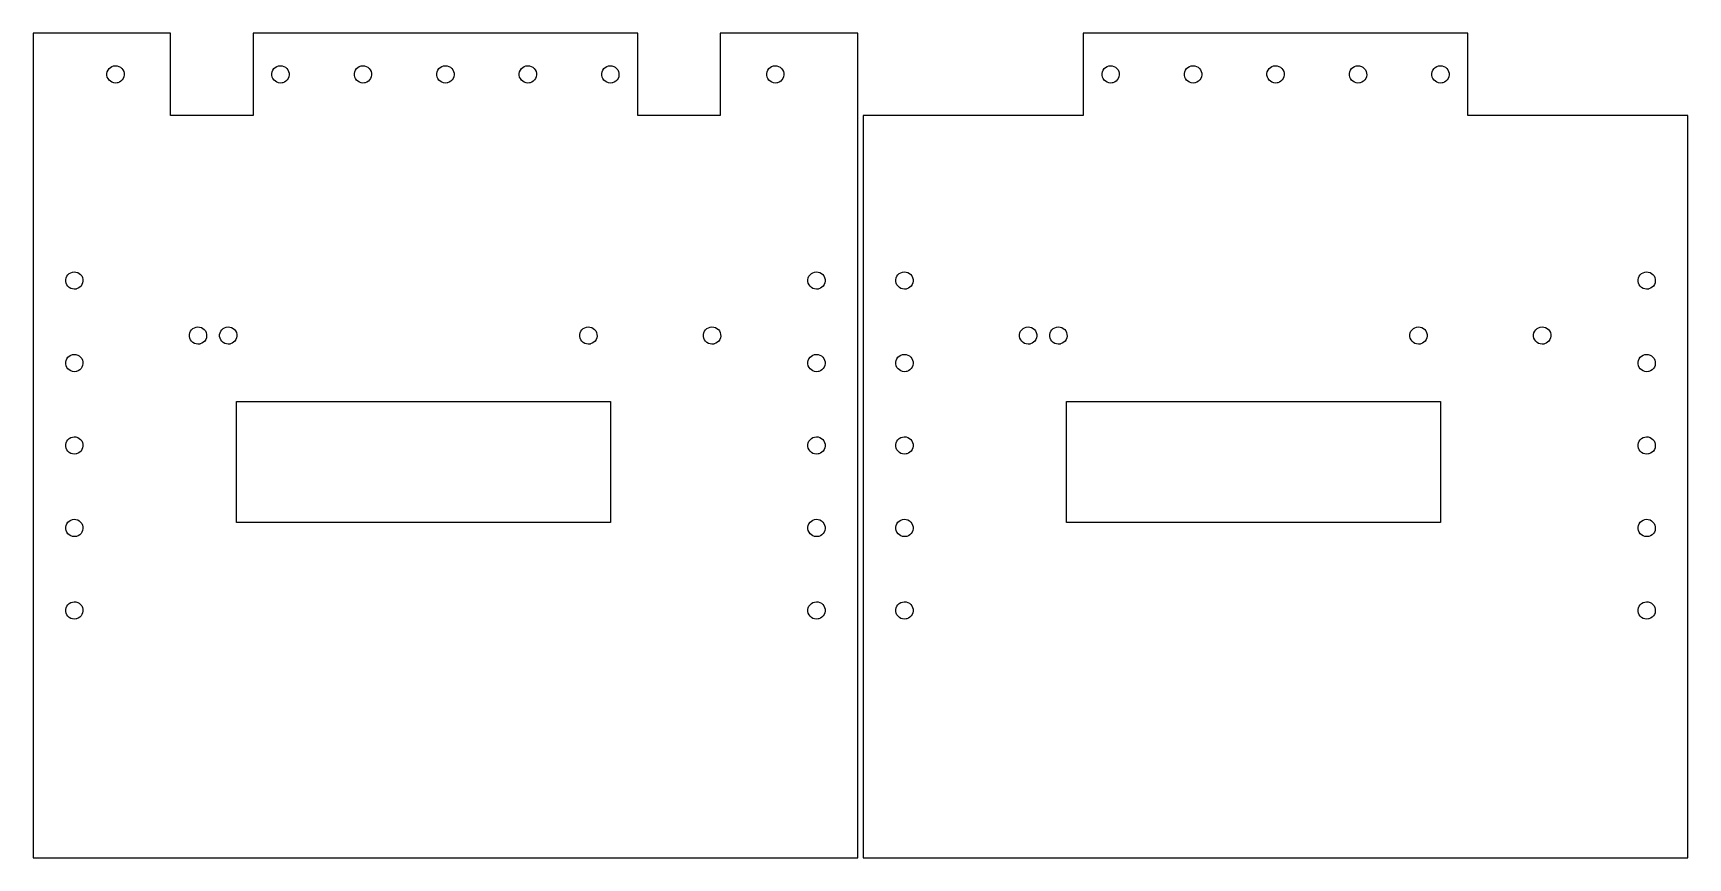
# Model space of a CAD drawing. Header units: metres. Extents: x 0 to 301, y 0 to 150.
import ezdxf

# ---------------------------------------------------------------- set-up
doc = ezdxf.new("R2010")
doc.units = ezdxf.units.M

msp = doc.modelspace()

# ---------------------------------------------------------------- linework, layer by layer
for p, q in [((25, 150), (0, 150)), ((0, 150), (0, 0)), ((25, 135), (25, 150)), ((110, 150), (40, 150)), ((40, 150), (40, 135)), ((110, 135), (110, 150)), ((150, 150), (125, 150)), ((125, 150), (125, 135)), ((150, 0), (150, 150)), ((261, 150), (191, 150)), ((191, 150), (191, 135)), ((261, 135), (261, 150)), ((13.4329, 142.658), (13.4991, 142.977)), ((13.434, 142.332), (13.4329, 142.658)), ((13.5021, 142.013), (13.434, 142.332)), ((13.4991, 142.977), (13.6295, 143.276)), ((13.6344, 141.715), (13.5021, 142.013)), ((13.6295, 143.276), (13.8186, 143.542)), ((13.8251, 141.451), (13.6344, 141.715)), ((13.8186, 143.542), (14.0583, 143.762)), ((14.0583, 143.762), (14.3384, 143.929)), ((14.3384, 143.929), (14.6468, 144.035)), ((14.6468, 144.035), (14.9703, 144.075)), ((14.9703, 144.075), (15.2951, 144.047)), ((15.2951, 144.047), (15.6073, 143.953)), ((15.6073, 143.953), (15.8934, 143.797)), ((15.8934, 143.797), (16.1413, 143.585)), ((16.2135, 141.496), (15.9809, 141.268)), ((16.1413, 143.585), (16.3403, 143.327)), ((16.3942, 141.767), (16.2135, 141.496)), ((16.3403, 143.327), (16.4819, 143.034)), ((16.5152, 142.07), (16.3942, 141.767)), ((16.4819, 143.034), (16.56, 142.717)), ((16.5712, 142.391), (16.5152, 142.07)), ((16.56, 142.717), (16.5712, 142.391)), ((43.4329, 142.658), (43.4991, 142.977)), ((43.434, 142.332), (43.4329, 142.658)), ((43.5021, 142.013), (43.434, 142.332)), ((43.4991, 142.977), (43.6295, 143.276)), ((43.6344, 141.715), (43.5021, 142.013)), ((43.6295, 143.276), (43.8186, 143.542)), ((43.8251, 141.451), (43.6344, 141.715)), ((43.8186, 143.542), (44.0583, 143.762)), ((44.0583, 143.762), (44.3384, 143.929)), ((44.3384, 143.929), (44.6468, 144.035)), ((44.6468, 144.035), (44.9703, 144.075)), ((44.9703, 144.075), (45.2951, 144.047)), ((45.2951, 144.047), (45.6073, 143.953)), ((45.6073, 143.953), (45.8934, 143.797)), ((45.8934, 143.797), (46.1413, 143.585)), ((46.2135, 141.496), (45.9809, 141.268)), ((46.1413, 143.585), (46.3403, 143.327)), ((46.3942, 141.767), (46.2135, 141.496)), ((46.3403, 143.327), (46.4819, 143.034)), ((46.5152, 142.07), (46.3942, 141.767)), ((46.4819, 143.034), (46.56, 142.717)), ((46.5712, 142.391), (46.5152, 142.07)), ((46.56, 142.717), (46.5712, 142.391)), ((58.4329, 142.658), (58.4991, 142.977)), ((58.434, 142.332), (58.4329, 142.658)), ((58.5021, 142.013), (58.434, 142.332)), ((58.4991, 142.977), (58.6295, 143.276)), ((58.6344, 141.715), (58.5021, 142.013)), ((58.6295, 143.276), (58.8186, 143.542)), ((58.8251, 141.451), (58.6344, 141.715)), ((58.8186, 143.542), (59.0583, 143.762)), ((59.0583, 143.762), (59.3384, 143.929)), ((59.3384, 143.929), (59.6468, 144.035)), ((59.6468, 144.035), (59.9703, 144.075)), ((59.9703, 144.075), (60.2951, 144.047)), ((60.2951, 144.047), (60.6073, 143.953)), ((60.6073, 143.953), (60.8934, 143.797)), ((60.8934, 143.797), (61.1413, 143.585)), ((61.2135, 141.496), (60.9809, 141.268)), ((61.1413, 143.585), (61.3403, 143.327)), ((61.3942, 141.767), (61.2135, 141.496)), ((61.3403, 143.327), (61.4819, 143.034)), ((61.5152, 142.07), (61.3942, 141.767)), ((61.4819, 143.034), (61.56, 142.717)), ((61.5712, 142.391), (61.5152, 142.07)), ((61.56, 142.717), (61.5712, 142.391)), ((73.4329, 142.658), (73.4991, 142.977)), ((73.434, 142.332), (73.4329, 142.658)), ((73.5021, 142.013), (73.434, 142.332)), ((73.4991, 142.977), (73.6295, 143.276)), ((73.6344, 141.715), (73.5021, 142.013)), ((73.6295, 143.276), (73.8186, 143.542)), ((73.8251, 141.451), (73.6344, 141.715)), ((73.8186, 143.542), (74.0583, 143.762)), ((74.0583, 143.762), (74.3384, 143.929)), ((74.3384, 143.929), (74.6468, 144.035)), ((74.6468, 144.035), (74.9703, 144.075)), ((74.9703, 144.075), (75.2951, 144.047)), ((75.2951, 144.047), (75.6073, 143.953)), ((75.6073, 143.953), (75.8934, 143.797)), ((75.8934, 143.797), (76.1413, 143.585)), ((76.2135, 141.496), (75.9809, 141.268)), ((76.1413, 143.585), (76.3403, 143.327)), ((76.3942, 141.767), (76.2135, 141.496)), ((76.3403, 143.327), (76.4819, 143.034)), ((76.5152, 142.07), (76.3942, 141.767)), ((76.4819, 143.034), (76.56, 142.717)), ((76.5712, 142.391), (76.5152, 142.07)), ((76.56, 142.717), (76.5712, 142.391)), ((88.4329, 142.658), (88.4991, 142.977)), ((88.434, 142.332), (88.4329, 142.658)), ((88.5021, 142.013), (88.434, 142.332)), ((88.4991, 142.977), (88.6295, 143.276)), ((88.6344, 141.715), (88.5021, 142.013)), ((88.6295, 143.276), (88.8186, 143.542)), ((88.8251, 141.451), (88.6344, 141.715)), ((88.8186, 143.542), (89.0583, 143.762)), ((89.0583, 143.762), (89.3384, 143.929)), ((89.3384, 143.929), (89.6468, 144.035)), ((89.6468, 144.035), (89.9703, 144.075)), ((89.9703, 144.075), (90.2951, 144.047)), ((90.2951, 144.047), (90.6073, 143.953)), ((90.6073, 143.953), (90.8934, 143.797)), ((90.8934, 143.797), (91.1413, 143.585)), ((91.2135, 141.496), (90.9809, 141.268)), ((91.1413, 143.585), (91.3403, 143.327)), ((91.3942, 141.767), (91.2135, 141.496)), ((91.3403, 143.327), (91.4819, 143.034)), ((91.5152, 142.07), (91.3942, 141.767)), ((91.4819, 143.034), (91.56, 142.717)), ((91.5712, 142.391), (91.5152, 142.07)), ((91.56, 142.717), (91.5712, 142.391)), ((103.433, 142.658), (103.499, 142.977)), ((103.434, 142.332), (103.433, 142.658)), ((103.502, 142.013), (103.434, 142.332)), ((103.499, 142.977), (103.629, 143.276)), ((103.634, 141.715), (103.502, 142.013)), ((103.629, 143.276), (103.819, 143.542)), ((103.825, 141.451), (103.634, 141.715)), ((103.819, 143.542), (104.058, 143.762)), ((104.058, 143.762), (104.338, 143.929)), ((104.338, 143.929), (104.647, 144.035)), ((104.647, 144.035), (104.97, 144.075)), ((104.97, 144.075), (105.295, 144.047)), ((105.295, 144.047), (105.607, 143.953)), ((105.607, 143.953), (105.893, 143.797)), ((105.893, 143.797), (106.141, 143.585)), ((106.214, 141.496), (105.981, 141.268)), ((106.141, 143.585), (106.34, 143.327)), ((106.394, 141.767), (106.214, 141.496)), ((106.34, 143.327), (106.482, 143.034)), ((106.515, 142.07), (106.394, 141.767)), ((106.482, 143.034), (106.56, 142.717)), ((106.571, 142.391), (106.515, 142.07)), ((106.56, 142.717), (106.571, 142.391)), ((133.433, 142.658), (133.499, 142.977)), ((133.434, 142.332), (133.433, 142.658)), ((133.502, 142.013), (133.434, 142.332)), ((133.499, 142.977), (133.629, 143.276)), ((133.634, 141.715), (133.502, 142.013)), ((133.629, 143.276), (133.819, 143.542)), ((133.825, 141.451), (133.634, 141.715)), ((133.819, 143.542), (134.058, 143.762)), ((134.058, 143.762), (134.338, 143.929)), ((134.338, 143.929), (134.647, 144.035)), ((134.647, 144.035), (134.97, 144.075)), ((134.97, 144.075), (135.295, 144.047)), ((135.295, 144.047), (135.607, 143.953)), ((135.607, 143.953), (135.893, 143.797)), ((135.893, 143.797), (136.141, 143.585)), ((136.214, 141.496), (135.981, 141.268)), ((136.141, 143.585), (136.34, 143.327)), ((136.394, 141.767), (136.214, 141.496)), ((136.34, 143.327), (136.482, 143.034)), ((136.515, 142.07), (136.394, 141.767)), ((136.482, 143.034), (136.56, 142.717)), ((136.571, 142.391), (136.515, 142.07)), ((136.56, 142.717), (136.571, 142.391)), ((194.433, 142.658), (194.499, 142.977)), ((194.434, 142.332), (194.433, 142.658)), ((194.502, 142.013), (194.434, 142.332)), ((194.499, 142.977), (194.629, 143.276)), ((194.634, 141.715), (194.502, 142.013)), ((194.629, 143.276), (194.819, 143.542)), ((194.825, 141.451), (194.634, 141.715)), ((194.819, 143.542), (195.058, 143.762)), ((195.058, 143.762), (195.338, 143.929)), ((195.338, 143.929), (195.647, 144.035)), ((195.647, 144.035), (195.97, 144.075)), ((195.97, 144.075), (196.295, 144.047)), ((196.295, 144.047), (196.607, 143.953)), ((196.607, 143.953), (196.893, 143.797)), ((196.893, 143.797), (197.141, 143.585)), ((197.214, 141.496), (196.981, 141.268)), ((197.141, 143.585), (197.34, 143.327)), ((197.394, 141.767), (197.214, 141.496)), ((197.34, 143.327), (197.482, 143.034)), ((197.515, 142.07), (197.394, 141.767)), ((197.482, 143.034), (197.56, 142.717)), ((197.571, 142.391), (197.515, 142.07)), ((197.56, 142.717), (197.571, 142.391)), ((209.433, 142.658), (209.499, 142.977)), ((209.434, 142.332), (209.433, 142.658)), ((209.502, 142.013), (209.434, 142.332)), ((209.499, 142.977), (209.629, 143.276)), ((209.634, 141.715), (209.502, 142.013)), ((209.629, 143.276), (209.819, 143.542)), ((209.825, 141.451), (209.634, 141.715)), ((209.819, 143.542), (210.058, 143.762)), ((210.058, 143.762), (210.338, 143.929)), ((210.338, 143.929), (210.647, 144.035)), ((210.647, 144.035), (210.97, 144.075)), ((210.97, 144.075), (211.295, 144.047)), ((211.295, 144.047), (211.607, 143.953)), ((211.607, 143.953), (211.893, 143.797)), ((211.893, 143.797), (212.141, 143.585)), ((212.214, 141.496), (211.981, 141.268)), ((212.141, 143.585), (212.34, 143.327)), ((212.394, 141.767), (212.214, 141.496)), ((212.34, 143.327), (212.482, 143.034)), ((212.515, 142.07), (212.394, 141.767)), ((212.482, 143.034), (212.56, 142.717)), ((212.571, 142.391), (212.515, 142.07)), ((212.56, 142.717), (212.571, 142.391)), ((224.433, 142.658), (224.499, 142.977)), ((224.434, 142.332), (224.433, 142.658)), ((224.502, 142.013), (224.434, 142.332)), ((224.499, 142.977), (224.629, 143.276)), ((224.634, 141.715), (224.502, 142.013)), ((224.629, 143.276), (224.819, 143.542)), ((224.825, 141.451), (224.634, 141.715)), ((224.819, 143.542), (225.058, 143.762)), ((225.058, 143.762), (225.338, 143.929)), ((225.338, 143.929), (225.647, 144.035)), ((225.647, 144.035), (225.97, 144.075)), ((225.97, 144.075), (226.295, 144.047)), ((226.295, 144.047), (226.607, 143.953)), ((226.607, 143.953), (226.893, 143.797)), ((226.893, 143.797), (227.141, 143.585)), ((227.214, 141.496), (226.981, 141.268)), ((227.141, 143.585), (227.34, 143.327)), ((227.394, 141.767), (227.214, 141.496)), ((227.34, 143.327), (227.482, 143.034)), ((227.515, 142.07), (227.394, 141.767)), ((227.482, 143.034), (227.56, 142.717)), ((227.571, 142.391), (227.515, 142.07)), ((227.56, 142.717), (227.571, 142.391)), ((239.433, 142.658), (239.499, 142.977)), ((239.434, 142.332), (239.433, 142.658)), ((239.502, 142.013), (239.434, 142.332)), ((239.499, 142.977), (239.629, 143.276)), ((239.634, 141.715), (239.502, 142.013)), ((239.629, 143.276), (239.819, 143.542)), ((239.825, 141.451), (239.634, 141.715)), ((239.819, 143.542), (240.058, 143.762)), ((240.058, 143.762), (240.338, 143.929)), ((240.338, 143.929), (240.647, 144.035)), ((240.647, 144.035), (240.97, 144.075)), ((240.97, 144.075), (241.295, 144.047)), ((241.295, 144.047), (241.607, 143.953)), ((241.607, 143.953), (241.893, 143.797)), ((241.893, 143.797), (242.141, 143.585)), ((242.214, 141.496), (241.981, 141.268)), ((242.141, 143.585), (242.34, 143.327)), ((242.394, 141.767), (242.214, 141.496)), ((242.34, 143.327), (242.482, 143.034)), ((242.515, 142.07), (242.394, 141.767)), ((242.482, 143.034), (242.56, 142.717)), ((242.571, 142.391), (242.515, 142.07)), ((242.56, 142.717), (242.571, 142.391)), ((254.433, 142.658), (254.499, 142.977)), ((254.434, 142.332), (254.433, 142.658)), ((254.502, 142.013), (254.434, 142.332)), ((254.499, 142.977), (254.629, 143.276)), ((254.634, 141.715), (254.502, 142.013)), ((254.629, 143.276), (254.819, 143.542)), ((254.825, 141.451), (254.634, 141.715)), ((254.819, 143.542), (255.058, 143.762)), ((255.058, 143.762), (255.338, 143.929)), ((255.338, 143.929), (255.647, 144.035)), ((255.647, 144.035), (255.97, 144.075)), ((255.97, 144.075), (256.295, 144.047)), ((256.295, 144.047), (256.607, 143.953)), ((256.607, 143.953), (256.893, 143.797)), ((256.893, 143.797), (257.141, 143.585)), ((257.214, 141.496), (256.981, 141.268)), ((257.141, 143.585), (257.34, 143.327)), ((257.394, 141.767), (257.214, 141.496)), ((257.34, 143.327), (257.482, 143.034)), ((257.515, 142.07), (257.394, 141.767)), ((257.482, 143.034), (257.56, 142.717)), ((257.571, 142.391), (257.515, 142.07)), ((257.56, 142.717), (257.571, 142.391)), ((14.0662, 141.232), (13.8251, 141.451)), ((14.3474, 141.067), (14.0662, 141.232)), ((14.6564, 140.963), (14.3474, 141.067)), ((14.9802, 140.925), (14.6564, 140.963)), ((15.3048, 140.955), (14.9802, 140.925)), ((15.4013, 140.977), (15.3048, 140.955)), ((15.7062, 141.092), (15.4013, 140.977)), ((15.9809, 141.268), (15.7062, 141.092)), ((44.0662, 141.232), (43.8251, 141.451)), ((44.3474, 141.067), (44.0662, 141.232)), ((44.6564, 140.963), (44.3474, 141.067)), ((44.9802, 140.925), (44.6564, 140.963)), ((45.3048, 140.955), (44.9802, 140.925)), ((45.4013, 140.977), (45.3048, 140.955)), ((45.7062, 141.092), (45.4013, 140.977)), ((45.9809, 141.268), (45.7062, 141.092)), ((59.0662, 141.232), (58.8251, 141.451)), ((59.3474, 141.067), (59.0662, 141.232)), ((59.6564, 140.963), (59.3474, 141.067)), ((59.9802, 140.925), (59.6564, 140.963)), ((60.3048, 140.955), (59.9802, 140.925)), ((60.4013, 140.977), (60.3048, 140.955)), ((60.7062, 141.092), (60.4013, 140.977)), ((60.9809, 141.268), (60.7062, 141.092)), ((74.0662, 141.232), (73.8251, 141.451)), ((74.3474, 141.067), (74.0662, 141.232)), ((74.6564, 140.963), (74.3474, 141.067)), ((74.9802, 140.925), (74.6564, 140.963)), ((75.3048, 140.955), (74.9802, 140.925)), ((75.4013, 140.977), (75.3048, 140.955)), ((75.7062, 141.092), (75.4013, 140.977)), ((75.9809, 141.268), (75.7062, 141.092)), ((89.0662, 141.232), (88.8251, 141.451)), ((89.3474, 141.067), (89.0662, 141.232)), ((89.6564, 140.963), (89.3474, 141.067)), ((89.9802, 140.925), (89.6564, 140.963)), ((90.3048, 140.955), (89.9802, 140.925)), ((90.4013, 140.977), (90.3048, 140.955)), ((90.7062, 141.092), (90.4013, 140.977)), ((90.9809, 141.268), (90.7062, 141.092)), ((104.066, 141.232), (103.825, 141.451)), ((104.347, 141.067), (104.066, 141.232)), ((104.656, 140.963), (104.347, 141.067)), ((104.98, 140.925), (104.656, 140.963)), ((105.305, 140.955), (104.98, 140.925)), ((105.401, 140.977), (105.305, 140.955)), ((105.706, 141.092), (105.401, 140.977)), ((105.981, 141.268), (105.706, 141.092)), ((134.066, 141.232), (133.825, 141.451)), ((134.347, 141.067), (134.066, 141.232)), ((134.656, 140.963), (134.347, 141.067)), ((134.98, 140.925), (134.656, 140.963)), ((135.305, 140.955), (134.98, 140.925)), ((135.401, 140.977), (135.305, 140.955)), ((135.706, 141.092), (135.401, 140.977)), ((135.981, 141.268), (135.706, 141.092)), ((195.066, 141.232), (194.825, 141.451)), ((195.347, 141.067), (195.066, 141.232)), ((195.656, 140.963), (195.347, 141.067)), ((195.98, 140.925), (195.656, 140.963)), ((196.305, 140.955), (195.98, 140.925)), ((196.401, 140.977), (196.305, 140.955)), ((196.706, 141.092), (196.401, 140.977)), ((196.981, 141.268), (196.706, 141.092)), ((210.066, 141.232), (209.825, 141.451)), ((210.347, 141.067), (210.066, 141.232)), ((210.656, 140.963), (210.347, 141.067)), ((210.98, 140.925), (210.656, 140.963)), ((211.305, 140.955), (210.98, 140.925)), ((211.401, 140.977), (211.305, 140.955)), ((211.706, 141.092), (211.401, 140.977)), ((211.981, 141.268), (211.706, 141.092)), ((225.066, 141.232), (224.825, 141.451)), ((225.347, 141.067), (225.066, 141.232)), ((225.656, 140.963), (225.347, 141.067)), ((225.98, 140.925), (225.656, 140.963)), ((226.305, 140.955), (225.98, 140.925)), ((226.401, 140.977), (226.305, 140.955)), ((226.706, 141.092), (226.401, 140.977)), ((226.981, 141.268), (226.706, 141.092)), ((240.066, 141.232), (239.825, 141.451)), ((240.347, 141.067), (240.066, 141.232)), ((240.656, 140.963), (240.347, 141.067)), ((240.98, 140.925), (240.656, 140.963)), ((241.305, 140.955), (240.98, 140.925)), ((241.401, 140.977), (241.305, 140.955)), ((241.706, 141.092), (241.401, 140.977)), ((241.981, 141.268), (241.706, 141.092)), ((255.066, 141.232), (254.825, 141.451)), ((255.347, 141.067), (255.066, 141.232)), ((255.656, 140.963), (255.347, 141.067)), ((255.98, 140.925), (255.656, 140.963)), ((256.305, 140.955), (255.98, 140.925)), ((256.401, 140.977), (256.305, 140.955)), ((256.706, 141.092), (256.401, 140.977)), ((256.981, 141.268), (256.706, 141.092)), ((40, 135), (25, 135)), ((125, 135), (110, 135)), ((191, 135), (151, 135)), ((151, 135), (151, 0)), ((301, 135), (261, 135)), ((301, 0), (301, 135)), ((5.93294, 105.158), (5.99905, 105.477)), ((5.99905, 105.477), (6.12946, 105.776)), ((6.12946, 105.776), (6.31857, 106.042)), ((6.31857, 106.042), (6.55829, 106.262)), ((6.55829, 106.262), (6.83836, 106.429)), ((6.83836, 106.429), (7.14676, 106.535)), ((7.14676, 106.535), (7.47031, 106.575)), ((7.47031, 106.575), (7.79512, 106.547)), ((7.79512, 106.547), (8.10728, 106.453)), ((8.10728, 106.453), (8.39345, 106.297)), ((8.39345, 106.297), (8.64133, 106.085)), ((8.64133, 106.085), (8.8403, 105.827)), ((8.8403, 105.827), (8.98187, 105.534)), ((8.98187, 105.534), (9.05997, 105.217)), ((140.933, 105.158), (140.999, 105.477)), ((140.999, 105.477), (141.129, 105.776)), ((141.129, 105.776), (141.319, 106.042)), ((141.319, 106.042), (141.558, 106.262)), ((141.558, 106.262), (141.838, 106.429)), ((141.838, 106.429), (142.147, 106.535)), ((142.147, 106.535), (142.47, 106.575)), ((142.47, 106.575), (142.795, 106.547)), ((142.795, 106.547), (143.107, 106.453)), ((143.107, 106.453), (143.393, 106.297)), ((143.393, 106.297), (143.641, 106.085)), ((143.641, 106.085), (143.84, 105.827)), ((143.84, 105.827), (143.982, 105.534)), ((143.982, 105.534), (144.06, 105.217)), ((156.933, 105.158), (156.999, 105.477)), ((156.999, 105.477), (157.129, 105.776)), ((157.129, 105.776), (157.319, 106.042)), ((157.319, 106.042), (157.558, 106.262)), ((157.558, 106.262), (157.838, 106.429)), ((157.838, 106.429), (158.147, 106.535)), ((158.147, 106.535), (158.47, 106.575)), ((158.47, 106.575), (158.795, 106.547)), ((158.795, 106.547), (159.107, 106.453)), ((159.107, 106.453), (159.393, 106.297)), ((159.393, 106.297), (159.641, 106.085)), ((159.641, 106.085), (159.84, 105.827)), ((159.84, 105.827), (159.982, 105.534)), ((159.982, 105.534), (160.06, 105.217)), ((291.933, 105.158), (291.999, 105.477)), ((291.999, 105.477), (292.129, 105.776)), ((292.129, 105.776), (292.319, 106.042)), ((292.319, 106.042), (292.558, 106.262)), ((292.558, 106.262), (292.838, 106.429)), ((292.838, 106.429), (293.147, 106.535)), ((293.147, 106.535), (293.47, 106.575)), ((293.47, 106.575), (293.795, 106.547)), ((293.795, 106.547), (294.107, 106.453)), ((294.107, 106.453), (294.393, 106.297)), ((294.393, 106.297), (294.641, 106.085)), ((294.641, 106.085), (294.84, 105.827)), ((294.84, 105.827), (294.982, 105.534)), ((294.982, 105.534), (295.06, 105.217)), ((5.93398, 104.832), (5.93294, 105.158)), ((6.00208, 104.513), (5.93398, 104.832)), ((6.13435, 104.215), (6.00208, 104.513)), ((6.32513, 103.951), (6.13435, 104.215)), ((6.56624, 103.732), (6.32513, 103.951)), ((6.84735, 103.567), (6.56624, 103.732)), ((7.15642, 103.463), (6.84735, 103.567)), ((7.48019, 103.425), (7.15642, 103.463)), ((7.80484, 103.455), (7.48019, 103.425)), ((7.90126, 103.477), (7.80484, 103.455)), ((8.20619, 103.592), (7.90126, 103.477)), ((8.48088, 103.768), (8.20619, 103.592)), ((8.71355, 103.996), (8.48088, 103.768)), ((8.89423, 104.267), (8.71355, 103.996)), ((9.01518, 104.57), (8.89423, 104.267)), ((9.07123, 104.891), (9.01518, 104.57)), ((9.05997, 105.217), (9.07123, 104.891)), ((140.934, 104.832), (140.933, 105.158)), ((141.002, 104.513), (140.934, 104.832)), ((141.134, 104.215), (141.002, 104.513)), ((141.325, 103.951), (141.134, 104.215)), ((141.566, 103.732), (141.325, 103.951)), ((141.847, 103.567), (141.566, 103.732)), ((142.156, 103.463), (141.847, 103.567)), ((142.48, 103.425), (142.156, 103.463)), ((142.805, 103.455), (142.48, 103.425)), ((142.901, 103.477), (142.805, 103.455)), ((143.206, 103.592), (142.901, 103.477)), ((143.481, 103.768), (143.206, 103.592)), ((143.714, 103.996), (143.481, 103.768)), ((143.894, 104.267), (143.714, 103.996)), ((144.015, 104.57), (143.894, 104.267)), ((144.071, 104.891), (144.015, 104.57)), ((144.06, 105.217), (144.071, 104.891)), ((156.934, 104.832), (156.933, 105.158)), ((157.002, 104.513), (156.934, 104.832)), ((157.134, 104.215), (157.002, 104.513)), ((157.325, 103.951), (157.134, 104.215)), ((157.566, 103.732), (157.325, 103.951)), ((157.847, 103.567), (157.566, 103.732)), ((158.156, 103.463), (157.847, 103.567)), ((158.48, 103.425), (158.156, 103.463)), ((158.805, 103.455), (158.48, 103.425)), ((158.901, 103.477), (158.805, 103.455)), ((159.206, 103.592), (158.901, 103.477)), ((159.481, 103.768), (159.206, 103.592)), ((159.714, 103.996), (159.481, 103.768)), ((159.894, 104.267), (159.714, 103.996)), ((160.015, 104.57), (159.894, 104.267)), ((160.071, 104.891), (160.015, 104.57)), ((160.06, 105.217), (160.071, 104.891)), ((291.934, 104.832), (291.933, 105.158)), ((292.002, 104.513), (291.934, 104.832)), ((292.134, 104.215), (292.002, 104.513)), ((292.325, 103.951), (292.134, 104.215)), ((292.566, 103.732), (292.325, 103.951)), ((292.847, 103.567), (292.566, 103.732)), ((293.156, 103.463), (292.847, 103.567)), ((293.48, 103.425), (293.156, 103.463)), ((293.805, 103.455), (293.48, 103.425)), ((293.901, 103.477), (293.805, 103.455)), ((294.206, 103.592), (293.901, 103.477)), ((294.481, 103.768), (294.206, 103.592)), ((294.714, 103.996), (294.481, 103.768)), ((294.894, 104.267), (294.714, 103.996)), ((295.015, 104.57), (294.894, 104.267)), ((295.071, 104.891), (295.015, 104.57)), ((295.06, 105.217), (295.071, 104.891)), ((29.0583, 96.2625), (29.3384, 96.4293)), ((29.3384, 96.4293), (29.6468, 96.5349)), ((29.6468, 96.5349), (29.9703, 96.5747)), ((29.9703, 96.5747), (30.2951, 96.5471)), ((30.2951, 96.5471), (30.6073, 96.4532)), ((30.6073, 96.4532), (30.8934, 96.2971)), ((34.5583, 96.2625), (34.8384, 96.4293)), ((34.8384, 96.4293), (35.1468, 96.5349)), ((35.1468, 96.5349), (35.4703, 96.5747)), ((35.4703, 96.5747), (35.7951, 96.5471)), ((35.7951, 96.5471), (36.1073, 96.4532)), ((36.1073, 96.4532), (36.3934, 96.2971)), ((100.058, 96.2625), (100.338, 96.4293)), ((100.338, 96.4293), (100.647, 96.5349)), ((100.647, 96.5349), (100.97, 96.5747)), ((100.97, 96.5747), (101.295, 96.5471)), ((101.295, 96.5471), (101.607, 96.4532)), ((101.607, 96.4532), (101.893, 96.2971)), ((122.558, 96.2625), (122.838, 96.4293)), ((122.838, 96.4293), (123.147, 96.5349)), ((123.147, 96.5349), (123.47, 96.5747)), ((123.47, 96.5747), (123.795, 96.5471)), ((123.795, 96.5471), (124.107, 96.4532)), ((124.107, 96.4532), (124.393, 96.2971)), ((180.058, 96.2625), (180.338, 96.4293)), ((180.338, 96.4293), (180.647, 96.5349)), ((180.647, 96.5349), (180.97, 96.5747)), ((180.97, 96.5747), (181.295, 96.5471)), ((181.295, 96.5471), (181.607, 96.4532)), ((181.607, 96.4532), (181.893, 96.2971)), ((185.558, 96.2625), (185.838, 96.4293)), ((185.838, 96.4293), (186.147, 96.5349)), ((186.147, 96.5349), (186.47, 96.5747)), ((186.47, 96.5747), (186.795, 96.5471)), ((186.795, 96.5471), (187.107, 96.4532)), ((187.107, 96.4532), (187.393, 96.2971)), ((251.058, 96.2625), (251.338, 96.4293)), ((251.338, 96.4293), (251.647, 96.5349)), ((251.647, 96.5349), (251.97, 96.5747)), ((251.97, 96.5747), (252.295, 96.5471)), ((252.295, 96.5471), (252.607, 96.4532)), ((252.607, 96.4532), (252.893, 96.2971)), ((273.558, 96.2625), (273.838, 96.4293)), ((273.838, 96.4293), (274.147, 96.5349)), ((274.147, 96.5349), (274.47, 96.5747)), ((274.47, 96.5747), (274.795, 96.5471)), ((274.795, 96.5471), (275.107, 96.4532)), ((275.107, 96.4532), (275.393, 96.2971)), ((28.4329, 95.1581), (28.4991, 95.4773)), ((28.434, 94.8321), (28.4329, 95.1581)), ((28.5021, 94.5133), (28.434, 94.8321)), ((28.4991, 95.4773), (28.6295, 95.776)), ((28.6344, 94.2153), (28.5021, 94.5133)), ((28.6295, 95.776), (28.8186, 96.0416)), ((28.8251, 93.951), (28.6344, 94.2153)), ((28.8186, 96.0416), (29.0583, 96.2625)), ((29.0662, 93.7316), (28.8251, 93.951)), ((29.3474, 93.5666), (29.0662, 93.7316)), ((29.6564, 93.4629), (29.3474, 93.5666)), ((29.9802, 93.4251), (29.6564, 93.4629)), ((30.3048, 93.4548), (29.9802, 93.4251)), ((30.4013, 93.477), (30.3048, 93.4548)), ((30.7062, 93.5922), (30.4013, 93.477)), ((30.9809, 93.7677), (30.7062, 93.5922)), ((30.8934, 96.2971), (31.1413, 96.0853)), ((31.2135, 93.996), (30.9809, 93.7677)), ((31.1413, 96.0853), (31.3403, 95.8271)), ((31.3942, 94.2674), (31.2135, 93.996)), ((31.3403, 95.8271), (31.4819, 95.5335)), ((31.5152, 94.5701), (31.3942, 94.2674)), ((31.4819, 95.5335), (31.56, 95.217)), ((31.5712, 94.8912), (31.5152, 94.5701)), ((31.56, 95.217), (31.5712, 94.8912)), ((33.9329, 95.1581), (33.9991, 95.4773)), ((33.934, 94.8321), (33.9329, 95.1581)), ((34.0021, 94.5133), (33.934, 94.8321)), ((33.9991, 95.4773), (34.1295, 95.776)), ((34.1344, 94.2153), (34.0021, 94.5133)), ((34.1295, 95.776), (34.3186, 96.0416)), ((34.3251, 93.951), (34.1344, 94.2153)), ((34.3186, 96.0416), (34.5583, 96.2625)), ((34.5662, 93.7316), (34.3251, 93.951)), ((34.8474, 93.5666), (34.5662, 93.7316)), ((35.1564, 93.4629), (34.8474, 93.5666)), ((35.4802, 93.4251), (35.1564, 93.4629)), ((35.8048, 93.4548), (35.4802, 93.4251)), ((35.9013, 93.477), (35.8048, 93.4548)), ((36.2062, 93.5922), (35.9013, 93.477)), ((36.4809, 93.7677), (36.2062, 93.5922)), ((36.3934, 96.2971), (36.6413, 96.0853)), ((36.7135, 93.996), (36.4809, 93.7677)), ((36.6413, 96.0853), (36.8403, 95.8271)), ((36.8942, 94.2674), (36.7135, 93.996)), ((36.8403, 95.8271), (36.9819, 95.5335)), ((37.0152, 94.5701), (36.8942, 94.2674)), ((36.9819, 95.5335), (37.06, 95.217)), ((37.0712, 94.8912), (37.0152, 94.5701)), ((37.06, 95.217), (37.0712, 94.8912)), ((99.4329, 95.1581), (99.4991, 95.4773)), ((99.434, 94.8321), (99.4329, 95.1581)), ((99.5021, 94.5133), (99.434, 94.8321)), ((99.4991, 95.4773), (99.6295, 95.776)), ((99.6344, 94.2153), (99.5021, 94.5133)), ((99.6295, 95.776), (99.8186, 96.0416)), ((99.8251, 93.951), (99.6344, 94.2153)), ((99.8186, 96.0416), (100.058, 96.2625)), ((100.066, 93.7316), (99.8251, 93.951)), ((100.347, 93.5666), (100.066, 93.7316)), ((100.656, 93.4629), (100.347, 93.5666)), ((100.98, 93.4251), (100.656, 93.4629)), ((101.305, 93.4548), (100.98, 93.4251)), ((101.401, 93.477), (101.305, 93.4548)), ((101.706, 93.5922), (101.401, 93.477)), ((101.981, 93.7677), (101.706, 93.5922)), ((101.893, 96.2971), (102.141, 96.0853)), ((102.214, 93.996), (101.981, 93.7677)), ((102.141, 96.0853), (102.34, 95.8271)), ((102.394, 94.2674), (102.214, 93.996)), ((102.34, 95.8271), (102.482, 95.5335)), ((102.515, 94.5701), (102.394, 94.2674)), ((102.482, 95.5335), (102.56, 95.217)), ((102.571, 94.8912), (102.515, 94.5701)), ((102.56, 95.217), (102.571, 94.8912)), ((121.933, 95.1581), (121.999, 95.4773)), ((121.934, 94.8321), (121.933, 95.1581)), ((122.002, 94.5133), (121.934, 94.8321)), ((121.999, 95.4773), (122.129, 95.776)), ((122.134, 94.2153), (122.002, 94.5133)), ((122.129, 95.776), (122.319, 96.0416)), ((122.325, 93.951), (122.134, 94.2153)), ((122.319, 96.0416), (122.558, 96.2625)), ((122.566, 93.7316), (122.325, 93.951)), ((122.847, 93.5666), (122.566, 93.7316)), ((123.156, 93.4629), (122.847, 93.5666)), ((123.48, 93.4251), (123.156, 93.4629)), ((123.805, 93.4548), (123.48, 93.4251)), ((123.901, 93.477), (123.805, 93.4548)), ((124.206, 93.5922), (123.901, 93.477)), ((124.481, 93.7677), (124.206, 93.5922)), ((124.393, 96.2971), (124.641, 96.0853)), ((124.714, 93.996), (124.481, 93.7677)), ((124.641, 96.0853), (124.84, 95.8271)), ((124.894, 94.2674), (124.714, 93.996)), ((124.84, 95.8271), (124.982, 95.5335)), ((125.015, 94.5701), (124.894, 94.2674)), ((124.982, 95.5335), (125.06, 95.217)), ((125.071, 94.8912), (125.015, 94.5701)), ((125.06, 95.217), (125.071, 94.8912)), ((179.433, 95.1581), (179.499, 95.4773)), ((179.434, 94.8321), (179.433, 95.1581)), ((179.502, 94.5133), (179.434, 94.8321)), ((179.499, 95.4773), (179.629, 95.776)), ((179.634, 94.2153), (179.502, 94.5133)), ((179.629, 95.776), (179.819, 96.0416)), ((179.825, 93.951), (179.634, 94.2153)), ((179.819, 96.0416), (180.058, 96.2625)), ((180.066, 93.7316), (179.825, 93.951)), ((180.347, 93.5666), (180.066, 93.7316)), ((180.656, 93.4629), (180.347, 93.5666)), ((180.98, 93.4251), (180.656, 93.4629)), ((181.305, 93.4548), (180.98, 93.4251)), ((181.401, 93.477), (181.305, 93.4548)), ((181.706, 93.5922), (181.401, 93.477)), ((181.981, 93.7677), (181.706, 93.5922)), ((181.893, 96.2971), (182.141, 96.0853)), ((182.214, 93.996), (181.981, 93.7677)), ((182.141, 96.0853), (182.34, 95.8271)), ((182.394, 94.2674), (182.214, 93.996)), ((182.34, 95.8271), (182.482, 95.5335)), ((182.515, 94.5701), (182.394, 94.2674)), ((182.482, 95.5335), (182.56, 95.217)), ((182.571, 94.8912), (182.515, 94.5701)), ((182.56, 95.217), (182.571, 94.8912)), ((184.933, 95.1581), (184.999, 95.4773)), ((184.934, 94.8321), (184.933, 95.1581)), ((185.002, 94.5133), (184.934, 94.8321)), ((184.999, 95.4773), (185.129, 95.776)), ((185.134, 94.2153), (185.002, 94.5133)), ((185.129, 95.776), (185.319, 96.0416)), ((185.325, 93.951), (185.134, 94.2153)), ((185.319, 96.0416), (185.558, 96.2625)), ((185.566, 93.7316), (185.325, 93.951)), ((185.847, 93.5666), (185.566, 93.7316)), ((186.156, 93.4629), (185.847, 93.5666)), ((186.48, 93.4251), (186.156, 93.4629)), ((186.805, 93.4548), (186.48, 93.4251)), ((186.901, 93.477), (186.805, 93.4548)), ((187.206, 93.5922), (186.901, 93.477)), ((187.481, 93.7677), (187.206, 93.5922)), ((187.393, 96.2971), (187.641, 96.0853)), ((187.714, 93.996), (187.481, 93.7677)), ((187.641, 96.0853), (187.84, 95.8271)), ((187.894, 94.2674), (187.714, 93.996)), ((187.84, 95.8271), (187.982, 95.5335)), ((188.015, 94.5701), (187.894, 94.2674)), ((187.982, 95.5335), (188.06, 95.217)), ((188.071, 94.8912), (188.015, 94.5701)), ((188.06, 95.217), (188.071, 94.8912)), ((250.433, 95.1581), (250.499, 95.4773)), ((250.434, 94.8321), (250.433, 95.1581)), ((250.502, 94.5133), (250.434, 94.8321)), ((250.499, 95.4773), (250.629, 95.776)), ((250.634, 94.2153), (250.502, 94.5133)), ((250.629, 95.776), (250.819, 96.0416)), ((250.825, 93.951), (250.634, 94.2153)), ((250.819, 96.0416), (251.058, 96.2625)), ((251.066, 93.7316), (250.825, 93.951)), ((251.347, 93.5666), (251.066, 93.7316)), ((251.656, 93.4629), (251.347, 93.5666)), ((251.98, 93.4251), (251.656, 93.4629)), ((252.305, 93.4548), (251.98, 93.4251)), ((252.401, 93.477), (252.305, 93.4548)), ((252.706, 93.5922), (252.401, 93.477)), ((252.981, 93.7677), (252.706, 93.5922)), ((252.893, 96.2971), (253.141, 96.0853)), ((253.214, 93.996), (252.981, 93.7677)), ((253.141, 96.0853), (253.34, 95.8271)), ((253.394, 94.2674), (253.214, 93.996)), ((253.34, 95.8271), (253.482, 95.5335)), ((253.515, 94.5701), (253.394, 94.2674)), ((253.482, 95.5335), (253.56, 95.217)), ((253.571, 94.8912), (253.515, 94.5701)), ((253.56, 95.217), (253.571, 94.8912)), ((272.933, 95.1581), (272.999, 95.4773)), ((272.934, 94.8321), (272.933, 95.1581)), ((273.002, 94.5133), (272.934, 94.8321)), ((272.999, 95.4773), (273.129, 95.776)), ((273.134, 94.2153), (273.002, 94.5133)), ((273.129, 95.776), (273.319, 96.0416)), ((273.325, 93.951), (273.134, 94.2153)), ((273.319, 96.0416), (273.558, 96.2625)), ((273.566, 93.7316), (273.325, 93.951)), ((273.847, 93.5666), (273.566, 93.7316)), ((274.156, 93.4629), (273.847, 93.5666)), ((274.48, 93.4251), (274.156, 93.4629)), ((274.805, 93.4548), (274.48, 93.4251)), ((274.901, 93.477), (274.805, 93.4548)), ((275.206, 93.5922), (274.901, 93.477)), ((275.481, 93.7677), (275.206, 93.5922)), ((275.393, 96.2971), (275.641, 96.0853)), ((275.714, 93.996), (275.481, 93.7677)), ((275.641, 96.0853), (275.84, 95.8271)), ((275.894, 94.2674), (275.714, 93.996)), ((275.84, 95.8271), (275.982, 95.5335)), ((276.015, 94.5701), (275.894, 94.2674)), ((275.982, 95.5335), (276.06, 95.217)), ((276.071, 94.8912), (276.015, 94.5701)), ((276.06, 95.217), (276.071, 94.8912)), ((5.93294, 90.1581), (5.99905, 90.4773)), ((5.99905, 90.4773), (6.12946, 90.776)), ((6.12946, 90.776), (6.31857, 91.0416)), ((6.31857, 91.0416), (6.55829, 91.2625)), ((6.55829, 91.2625), (6.83836, 91.4293)), ((6.83836, 91.4293), (7.14676, 91.5349)), ((7.14676, 91.5349), (7.47031, 91.5747)), ((7.47031, 91.5747), (7.79512, 91.5471)), ((7.79512, 91.5471), (8.10728, 91.4532)), ((8.10728, 91.4532), (8.39345, 91.2971)), ((8.39345, 91.2971), (8.64133, 91.0853)), ((8.64133, 91.0853), (8.8403, 90.8271)), ((8.8403, 90.8271), (8.98187, 90.5335)), ((8.98187, 90.5335), (9.05997, 90.217)), ((140.933, 90.1581), (140.999, 90.4773)), ((140.999, 90.4773), (141.129, 90.776)), ((141.129, 90.776), (141.319, 91.0416)), ((141.319, 91.0416), (141.558, 91.2625)), ((141.558, 91.2625), (141.838, 91.4293)), ((141.838, 91.4293), (142.147, 91.5349)), ((142.147, 91.5349), (142.47, 91.5747)), ((142.47, 91.5747), (142.795, 91.5471)), ((142.795, 91.5471), (143.107, 91.4532)), ((143.107, 91.4532), (143.393, 91.2971)), ((143.393, 91.2971), (143.641, 91.0853)), ((143.641, 91.0853), (143.84, 90.8271)), ((143.84, 90.8271), (143.982, 90.5335)), ((143.982, 90.5335), (144.06, 90.217)), ((156.933, 90.1581), (156.999, 90.4773)), ((156.999, 90.4773), (157.129, 90.776)), ((157.129, 90.776), (157.319, 91.0416)), ((157.319, 91.0416), (157.558, 91.2625)), ((157.558, 91.2625), (157.838, 91.4293)), ((157.838, 91.4293), (158.147, 91.5349)), ((158.147, 91.5349), (158.47, 91.5747)), ((158.47, 91.5747), (158.795, 91.5471)), ((158.795, 91.5471), (159.107, 91.4532)), ((159.107, 91.4532), (159.393, 91.2971)), ((159.393, 91.2971), (159.641, 91.0853)), ((159.641, 91.0853), (159.84, 90.8271)), ((159.84, 90.8271), (159.982, 90.5335)), ((159.982, 90.5335), (160.06, 90.217)), ((291.933, 90.1581), (291.999, 90.4773)), ((291.999, 90.4773), (292.129, 90.776)), ((292.129, 90.776), (292.319, 91.0416)), ((292.319, 91.0416), (292.558, 91.2625)), ((292.558, 91.2625), (292.838, 91.4293)), ((292.838, 91.4293), (293.147, 91.5349)), ((293.147, 91.5349), (293.47, 91.5747)), ((293.47, 91.5747), (293.795, 91.5471)), ((293.795, 91.5471), (294.107, 91.4532)), ((294.107, 91.4532), (294.393, 91.2971)), ((294.393, 91.2971), (294.641, 91.0853)), ((294.641, 91.0853), (294.84, 90.8271)), ((294.84, 90.8271), (294.982, 90.5335)), ((294.982, 90.5335), (295.06, 90.217)), ((5.93398, 89.8321), (5.93294, 90.1581)), ((6.00208, 89.5133), (5.93398, 89.8321)), ((6.13435, 89.2153), (6.00208, 89.5133)), ((6.32513, 88.951), (6.13435, 89.2153)), ((6.56624, 88.7316), (6.32513, 88.951)), ((6.84735, 88.5666), (6.56624, 88.7316)), ((7.15642, 88.4629), (6.84735, 88.5666)), ((7.48019, 88.4251), (7.15642, 88.4629)), ((7.80484, 88.4548), (7.48019, 88.4251)), ((7.90126, 88.477), (7.80484, 88.4548)), ((8.20619, 88.5922), (7.90126, 88.477)), ((8.48088, 88.7677), (8.20619, 88.5922)), ((8.71355, 88.996), (8.48088, 88.7677)), ((8.89423, 89.2674), (8.71355, 88.996)), ((9.01518, 89.5701), (8.89423, 89.2674)), ((9.07123, 89.8912), (9.01518, 89.5701)), ((9.05997, 90.217), (9.07123, 89.8912)), ((140.934, 89.8321), (140.933, 90.1581)), ((141.002, 89.5133), (140.934, 89.8321)), ((141.134, 89.2153), (141.002, 89.5133)), ((141.325, 88.951), (141.134, 89.2153)), ((141.566, 88.7316), (141.325, 88.951)), ((141.847, 88.5666), (141.566, 88.7316)), ((142.156, 88.4629), (141.847, 88.5666)), ((142.48, 88.4251), (142.156, 88.4629)), ((142.805, 88.4548), (142.48, 88.4251)), ((142.901, 88.477), (142.805, 88.4548)), ((143.206, 88.5922), (142.901, 88.477)), ((143.481, 88.7677), (143.206, 88.5922)), ((143.714, 88.996), (143.481, 88.7677)), ((143.894, 89.2674), (143.714, 88.996)), ((144.015, 89.5701), (143.894, 89.2674)), ((144.071, 89.8912), (144.015, 89.5701)), ((144.06, 90.217), (144.071, 89.8912)), ((156.934, 89.8321), (156.933, 90.1581)), ((157.002, 89.5133), (156.934, 89.8321)), ((157.134, 89.2153), (157.002, 89.5133)), ((157.325, 88.951), (157.134, 89.2153)), ((157.566, 88.7316), (157.325, 88.951)), ((157.847, 88.5666), (157.566, 88.7316)), ((158.156, 88.4629), (157.847, 88.5666)), ((158.48, 88.4251), (158.156, 88.4629)), ((158.805, 88.4548), (158.48, 88.4251)), ((158.901, 88.477), (158.805, 88.4548)), ((159.206, 88.5922), (158.901, 88.477)), ((159.481, 88.7677), (159.206, 88.5922)), ((159.714, 88.996), (159.481, 88.7677)), ((159.894, 89.2674), (159.714, 88.996)), ((160.015, 89.5701), (159.894, 89.2674)), ((160.071, 89.8912), (160.015, 89.5701)), ((160.06, 90.217), (160.071, 89.8912)), ((291.934, 89.8321), (291.933, 90.1581)), ((292.002, 89.5133), (291.934, 89.8321)), ((292.134, 89.2153), (292.002, 89.5133)), ((292.325, 88.951), (292.134, 89.2153)), ((292.566, 88.7316), (292.325, 88.951)), ((292.847, 88.5666), (292.566, 88.7316)), ((293.156, 88.4629), (292.847, 88.5666)), ((293.48, 88.4251), (293.156, 88.4629)), ((293.805, 88.4548), (293.48, 88.4251)), ((293.901, 88.477), (293.805, 88.4548)), ((294.206, 88.5922), (293.901, 88.477)), ((294.481, 88.7677), (294.206, 88.5922)), ((294.714, 88.996), (294.481, 88.7677)), ((294.894, 89.2674), (294.714, 88.996)), ((295.015, 89.5701), (294.894, 89.2674)), ((295.071, 89.8912), (295.015, 89.5701)), ((295.06, 90.217), (295.071, 89.8912)), ((37, 61), (37, 83)), ((37, 83), (105, 83)), ((105, 83), (105, 61)), ((188, 61), (188, 83)), ((188, 83), (256, 83)), ((256, 83), (256, 61)), ((5.93294, 75.1581), (5.99905, 75.4773)), ((5.99905, 75.4773), (6.12946, 75.776)), ((6.12946, 75.776), (6.31857, 76.0416)), ((6.31857, 76.0416), (6.55829, 76.2625)), ((6.55829, 76.2625), (6.83836, 76.4293)), ((6.83836, 76.4293), (7.14676, 76.5349)), ((7.14676, 76.5349), (7.47031, 76.5747)), ((7.47031, 76.5747), (7.79512, 76.5471)), ((7.79512, 76.5471), (8.10728, 76.4532)), ((8.10728, 76.4532), (8.39345, 76.2971)), ((8.39345, 76.2971), (8.64133, 76.0853)), ((8.64133, 76.0853), (8.8403, 75.8271)), ((8.8403, 75.8271), (8.98187, 75.5335)), ((8.98187, 75.5335), (9.05997, 75.217)), ((140.933, 75.1581), (140.999, 75.4773)), ((140.999, 75.4773), (141.129, 75.776)), ((141.129, 75.776), (141.319, 76.0416)), ((141.319, 76.0416), (141.558, 76.2625)), ((141.558, 76.2625), (141.838, 76.4293)), ((141.838, 76.4293), (142.147, 76.5349)), ((142.147, 76.5349), (142.47, 76.5747)), ((142.47, 76.5747), (142.795, 76.5471)), ((142.795, 76.5471), (143.107, 76.4532)), ((143.107, 76.4532), (143.393, 76.2971)), ((143.393, 76.2971), (143.641, 76.0853)), ((143.641, 76.0853), (143.84, 75.8271)), ((143.84, 75.8271), (143.982, 75.5335)), ((143.982, 75.5335), (144.06, 75.217)), ((156.933, 75.1581), (156.999, 75.4773)), ((156.999, 75.4773), (157.129, 75.776)), ((157.129, 75.776), (157.319, 76.0416)), ((157.319, 76.0416), (157.558, 76.2625)), ((157.558, 76.2625), (157.838, 76.4293)), ((157.838, 76.4293), (158.147, 76.5349)), ((158.147, 76.5349), (158.47, 76.5747)), ((158.47, 76.5747), (158.795, 76.5471)), ((158.795, 76.5471), (159.107, 76.4532)), ((159.107, 76.4532), (159.393, 76.2971)), ((159.393, 76.2971), (159.641, 76.0853)), ((159.641, 76.0853), (159.84, 75.8271)), ((159.84, 75.8271), (159.982, 75.5335)), ((159.982, 75.5335), (160.06, 75.217)), ((291.933, 75.1581), (291.999, 75.4773)), ((291.999, 75.4773), (292.129, 75.776)), ((292.129, 75.776), (292.319, 76.0416)), ((292.319, 76.0416), (292.558, 76.2625)), ((292.558, 76.2625), (292.838, 76.4293)), ((292.838, 76.4293), (293.147, 76.5349)), ((293.147, 76.5349), (293.47, 76.5747)), ((293.47, 76.5747), (293.795, 76.5471)), ((293.795, 76.5471), (294.107, 76.4532)), ((294.107, 76.4532), (294.393, 76.2971)), ((294.393, 76.2971), (294.641, 76.0853)), ((294.641, 76.0853), (294.84, 75.8271)), ((294.84, 75.8271), (294.982, 75.5335)), ((294.982, 75.5335), (295.06, 75.217)), ((5.93398, 74.8321), (5.93294, 75.1581)), ((6.00208, 74.5133), (5.93398, 74.8321)), ((6.13435, 74.2153), (6.00208, 74.5133)), ((6.32513, 73.951), (6.13435, 74.2153)), ((6.56624, 73.7316), (6.32513, 73.951)), ((6.84735, 73.5666), (6.56624, 73.7316)), ((7.15642, 73.4629), (6.84735, 73.5666)), ((7.48019, 73.4251), (7.15642, 73.4629)), ((7.80484, 73.4548), (7.48019, 73.4251)), ((7.90126, 73.477), (7.80484, 73.4548)), ((8.20619, 73.5922), (7.90126, 73.477)), ((8.48088, 73.7677), (8.20619, 73.5922)), ((8.71355, 73.996), (8.48088, 73.7677)), ((8.89423, 74.2674), (8.71355, 73.996)), ((9.01518, 74.5701), (8.89423, 74.2674)), ((9.07123, 74.8912), (9.01518, 74.5701)), ((9.05997, 75.217), (9.07123, 74.8912)), ((140.934, 74.8321), (140.933, 75.1581)), ((141.002, 74.5133), (140.934, 74.8321)), ((141.134, 74.2153), (141.002, 74.5133)), ((141.325, 73.951), (141.134, 74.2153)), ((141.566, 73.7316), (141.325, 73.951)), ((141.847, 73.5666), (141.566, 73.7316)), ((142.156, 73.4629), (141.847, 73.5666)), ((142.48, 73.4251), (142.156, 73.4629)), ((142.805, 73.4548), (142.48, 73.4251)), ((142.901, 73.477), (142.805, 73.4548)), ((143.206, 73.5922), (142.901, 73.477)), ((143.481, 73.7677), (143.206, 73.5922)), ((143.714, 73.996), (143.481, 73.7677)), ((143.894, 74.2674), (143.714, 73.996)), ((144.015, 74.5701), (143.894, 74.2674)), ((144.071, 74.8912), (144.015, 74.5701)), ((144.06, 75.217), (144.071, 74.8912)), ((156.934, 74.8321), (156.933, 75.1581)), ((157.002, 74.5133), (156.934, 74.8321)), ((157.134, 74.2153), (157.002, 74.5133)), ((157.325, 73.951), (157.134, 74.2153)), ((157.566, 73.7316), (157.325, 73.951)), ((157.847, 73.5666), (157.566, 73.7316)), ((158.156, 73.4629), (157.847, 73.5666)), ((158.48, 73.4251), (158.156, 73.4629)), ((158.805, 73.4548), (158.48, 73.4251)), ((158.901, 73.477), (158.805, 73.4548)), ((159.206, 73.5922), (158.901, 73.477)), ((159.481, 73.7677), (159.206, 73.5922)), ((159.714, 73.996), (159.481, 73.7677)), ((159.894, 74.2674), (159.714, 73.996)), ((160.015, 74.5701), (159.894, 74.2674)), ((160.071, 74.8912), (160.015, 74.5701)), ((160.06, 75.217), (160.071, 74.8912)), ((291.934, 74.8321), (291.933, 75.1581)), ((292.002, 74.5133), (291.934, 74.8321)), ((292.134, 74.2153), (292.002, 74.5133)), ((292.325, 73.951), (292.134, 74.2153)), ((292.566, 73.7316), (292.325, 73.951)), ((292.847, 73.5666), (292.566, 73.7316)), ((293.156, 73.4629), (292.847, 73.5666)), ((293.48, 73.4251), (293.156, 73.4629)), ((293.805, 73.4548), (293.48, 73.4251)), ((293.901, 73.477), (293.805, 73.4548)), ((294.206, 73.5922), (293.901, 73.477)), ((294.481, 73.7677), (294.206, 73.5922)), ((294.714, 73.996), (294.481, 73.7677)), ((294.894, 74.2674), (294.714, 73.996)), ((295.015, 74.5701), (294.894, 74.2674)), ((295.071, 74.8912), (295.015, 74.5701)), ((295.06, 75.217), (295.071, 74.8912)), ((5.93294, 60.1581), (5.99905, 60.4773)), ((5.99905, 60.4773), (6.12946, 60.776)), ((6.12946, 60.776), (6.31857, 61.0416)), ((6.31857, 61.0416), (6.55829, 61.2625)), ((6.55829, 61.2625), (6.83836, 61.4293)), ((6.83836, 61.4293), (7.14676, 61.5349)), ((7.14676, 61.5349), (7.47031, 61.5747)), ((7.47031, 61.5747), (7.79512, 61.5471)), ((7.79512, 61.5471), (8.10728, 61.4532)), ((8.10728, 61.4532), (8.39345, 61.2971)), ((8.39345, 61.2971), (8.64133, 61.0853)), ((8.64133, 61.0853), (8.8403, 60.8271)), ((8.8403, 60.8271), (8.98187, 60.5335)), ((8.98187, 60.5335), (9.05997, 60.217)), ((9.05997, 60.217), (9.07123, 59.8912)), ((105, 61), (37, 61)), ((140.933, 60.1581), (140.999, 60.4773)), ((140.999, 60.4773), (141.129, 60.776)), ((141.129, 60.776), (141.319, 61.0416)), ((141.319, 61.0416), (141.558, 61.2625)), ((141.558, 61.2625), (141.838, 61.4293)), ((141.838, 61.4293), (142.147, 61.5349)), ((142.147, 61.5349), (142.47, 61.5747)), ((142.47, 61.5747), (142.795, 61.5471)), ((142.795, 61.5471), (143.107, 61.4532)), ((143.107, 61.4532), (143.393, 61.2971)), ((143.393, 61.2971), (143.641, 61.0853)), ((143.641, 61.0853), (143.84, 60.8271)), ((143.84, 60.8271), (143.982, 60.5335)), ((143.982, 60.5335), (144.06, 60.217)), ((144.06, 60.217), (144.071, 59.8912)), ((156.933, 60.1581), (156.999, 60.4773)), ((156.999, 60.4773), (157.129, 60.776)), ((157.129, 60.776), (157.319, 61.0416)), ((157.319, 61.0416), (157.558, 61.2625)), ((157.558, 61.2625), (157.838, 61.4293)), ((157.838, 61.4293), (158.147, 61.5349)), ((158.147, 61.5349), (158.47, 61.5747)), ((158.47, 61.5747), (158.795, 61.5471)), ((158.795, 61.5471), (159.107, 61.4532)), ((159.107, 61.4532), (159.393, 61.2971)), ((159.393, 61.2971), (159.641, 61.0853)), ((159.641, 61.0853), (159.84, 60.8271)), ((159.84, 60.8271), (159.982, 60.5335)), ((159.982, 60.5335), (160.06, 60.217)), ((160.06, 60.217), (160.071, 59.8912)), ((256, 61), (188, 61)), ((291.933, 60.1581), (291.999, 60.4773)), ((291.999, 60.4773), (292.129, 60.776)), ((292.129, 60.776), (292.319, 61.0416)), ((292.319, 61.0416), (292.558, 61.2625)), ((292.558, 61.2625), (292.838, 61.4293)), ((292.838, 61.4293), (293.147, 61.5349)), ((293.147, 61.5349), (293.47, 61.5747)), ((293.47, 61.5747), (293.795, 61.5471)), ((293.795, 61.5471), (294.107, 61.4532)), ((294.107, 61.4532), (294.393, 61.2971)), ((294.393, 61.2971), (294.641, 61.0853)), ((294.641, 61.0853), (294.84, 60.8271)), ((294.84, 60.8271), (294.982, 60.5335)), ((294.982, 60.5335), (295.06, 60.217)), ((295.06, 60.217), (295.071, 59.8912)), ((5.93398, 59.8321), (5.93294, 60.1581)), ((6.00208, 59.5133), (5.93398, 59.8321)), ((6.13435, 59.2153), (6.00208, 59.5133)), ((6.32513, 58.951), (6.13435, 59.2153)), ((6.56624, 58.7316), (6.32513, 58.951)), ((6.84735, 58.5666), (6.56624, 58.7316)), ((7.15642, 58.4629), (6.84735, 58.5666)), ((7.48019, 58.4251), (7.15642, 58.4629)), ((7.80484, 58.4548), (7.48019, 58.4251)), ((7.90126, 58.477), (7.80484, 58.4548)), ((8.20619, 58.5922), (7.90126, 58.477)), ((8.48088, 58.7677), (8.20619, 58.5922)), ((8.71355, 58.996), (8.48088, 58.7677)), ((8.89423, 59.2674), (8.71355, 58.996)), ((9.01518, 59.5701), (8.89423, 59.2674)), ((9.07123, 59.8912), (9.01518, 59.5701)), ((140.934, 59.8321), (140.933, 60.1581)), ((141.002, 59.5133), (140.934, 59.8321)), ((141.134, 59.2153), (141.002, 59.5133)), ((141.325, 58.951), (141.134, 59.2153)), ((141.566, 58.7316), (141.325, 58.951)), ((141.847, 58.5666), (141.566, 58.7316)), ((142.156, 58.4629), (141.847, 58.5666)), ((142.48, 58.4251), (142.156, 58.4629)), ((142.805, 58.4548), (142.48, 58.4251)), ((142.901, 58.477), (142.805, 58.4548)), ((143.206, 58.5922), (142.901, 58.477)), ((143.481, 58.7677), (143.206, 58.5922)), ((143.714, 58.996), (143.481, 58.7677)), ((143.894, 59.2674), (143.714, 58.996)), ((144.015, 59.5701), (143.894, 59.2674)), ((144.071, 59.8912), (144.015, 59.5701)), ((156.934, 59.8321), (156.933, 60.1581)), ((157.002, 59.5133), (156.934, 59.8321)), ((157.134, 59.2153), (157.002, 59.5133)), ((157.325, 58.951), (157.134, 59.2153)), ((157.566, 58.7316), (157.325, 58.951)), ((157.847, 58.5666), (157.566, 58.7316)), ((158.156, 58.4629), (157.847, 58.5666)), ((158.48, 58.4251), (158.156, 58.4629)), ((158.805, 58.4548), (158.48, 58.4251)), ((158.901, 58.477), (158.805, 58.4548)), ((159.206, 58.5922), (158.901, 58.477)), ((159.481, 58.7677), (159.206, 58.5922)), ((159.714, 58.996), (159.481, 58.7677)), ((159.894, 59.2674), (159.714, 58.996)), ((160.015, 59.5701), (159.894, 59.2674)), ((160.071, 59.8912), (160.015, 59.5701)), ((291.934, 59.8321), (291.933, 60.1581)), ((292.002, 59.5133), (291.934, 59.8321)), ((292.134, 59.2153), (292.002, 59.5133)), ((292.325, 58.951), (292.134, 59.2153)), ((292.566, 58.7316), (292.325, 58.951)), ((292.847, 58.5666), (292.566, 58.7316)), ((293.156, 58.4629), (292.847, 58.5666)), ((293.48, 58.4251), (293.156, 58.4629)), ((293.805, 58.4548), (293.48, 58.4251)), ((293.901, 58.477), (293.805, 58.4548)), ((294.206, 58.5922), (293.901, 58.477)), ((294.481, 58.7677), (294.206, 58.5922)), ((294.714, 58.996), (294.481, 58.7677)), ((294.894, 59.2674), (294.714, 58.996)), ((295.015, 59.5701), (294.894, 59.2674)), ((295.071, 59.8912), (295.015, 59.5701)), ((5.93294, 45.1581), (5.99905, 45.4773)), ((5.93398, 44.8321), (5.93294, 45.1581)), ((5.99905, 45.4773), (6.12946, 45.776)), ((6.12946, 45.776), (6.31857, 46.0416)), ((6.31857, 46.0416), (6.55829, 46.2625)), ((6.55829, 46.2625), (6.83836, 46.4293)), ((6.83836, 46.4293), (7.14676, 46.5349)), ((7.14676, 46.5349), (7.47031, 46.5747)), ((7.47031, 46.5747), (7.79512, 46.5471)), ((7.79512, 46.5471), (8.10728, 46.4532)), ((8.10728, 46.4532), (8.39345, 46.2971)), ((8.39345, 46.2971), (8.64133, 46.0853)), ((8.64133, 46.0853), (8.8403, 45.8271)), ((8.8403, 45.8271), (8.98187, 45.5335)), ((8.98187, 45.5335), (9.05997, 45.217)), ((9.05997, 45.217), (9.07123, 44.8912)), ((140.933, 45.1581), (140.999, 45.4773)), ((140.934, 44.8321), (140.933, 45.1581)), ((140.999, 45.4773), (141.129, 45.776)), ((141.129, 45.776), (141.319, 46.0416)), ((141.319, 46.0416), (141.558, 46.2625)), ((141.558, 46.2625), (141.838, 46.4293)), ((141.838, 46.4293), (142.147, 46.5349)), ((142.147, 46.5349), (142.47, 46.5747)), ((142.47, 46.5747), (142.795, 46.5471)), ((142.795, 46.5471), (143.107, 46.4532)), ((143.107, 46.4532), (143.393, 46.2971)), ((143.393, 46.2971), (143.641, 46.0853)), ((143.641, 46.0853), (143.84, 45.8271)), ((143.84, 45.8271), (143.982, 45.5335)), ((143.982, 45.5335), (144.06, 45.217)), ((144.06, 45.217), (144.071, 44.8912)), ((156.933, 45.1581), (156.999, 45.4773)), ((156.934, 44.8321), (156.933, 45.1581)), ((156.999, 45.4773), (157.129, 45.776)), ((157.129, 45.776), (157.319, 46.0416)), ((157.319, 46.0416), (157.558, 46.2625)), ((157.558, 46.2625), (157.838, 46.4293)), ((157.838, 46.4293), (158.147, 46.5349)), ((158.147, 46.5349), (158.47, 46.5747)), ((158.47, 46.5747), (158.795, 46.5471)), ((158.795, 46.5471), (159.107, 46.4532)), ((159.107, 46.4532), (159.393, 46.2971)), ((159.393, 46.2971), (159.641, 46.0853)), ((159.641, 46.0853), (159.84, 45.8271)), ((159.84, 45.8271), (159.982, 45.5335)), ((159.982, 45.5335), (160.06, 45.217)), ((160.06, 45.217), (160.071, 44.8912)), ((291.933, 45.1581), (291.999, 45.4773)), ((291.934, 44.8321), (291.933, 45.1581)), ((291.999, 45.4773), (292.129, 45.776)), ((292.129, 45.776), (292.319, 46.0416)), ((292.319, 46.0416), (292.558, 46.2625)), ((292.558, 46.2625), (292.838, 46.4293)), ((292.838, 46.4293), (293.147, 46.5349)), ((293.147, 46.5349), (293.47, 46.5747)), ((293.47, 46.5747), (293.795, 46.5471)), ((293.795, 46.5471), (294.107, 46.4532)), ((294.107, 46.4532), (294.393, 46.2971)), ((294.393, 46.2971), (294.641, 46.0853)), ((294.641, 46.0853), (294.84, 45.8271)), ((294.84, 45.8271), (294.982, 45.5335)), ((294.982, 45.5335), (295.06, 45.217)), ((295.06, 45.217), (295.071, 44.8912)), ((6.00208, 44.5133), (5.93398, 44.8321)), ((6.13435, 44.2153), (6.00208, 44.5133)), ((6.32513, 43.951), (6.13435, 44.2153)), ((6.56624, 43.7316), (6.32513, 43.951)), ((6.84735, 43.5666), (6.56624, 43.7316)), ((7.15642, 43.4629), (6.84735, 43.5666)), ((7.48019, 43.4251), (7.15642, 43.4629)), ((7.80484, 43.4548), (7.48019, 43.4251)), ((7.90126, 43.477), (7.80484, 43.4548)), ((8.20619, 43.5922), (7.90126, 43.477)), ((8.48088, 43.7677), (8.20619, 43.5922)), ((8.71355, 43.996), (8.48088, 43.7677)), ((8.89423, 44.2674), (8.71355, 43.996)), ((9.01518, 44.5701), (8.89423, 44.2674)), ((9.07123, 44.8912), (9.01518, 44.5701)), ((141.002, 44.5133), (140.934, 44.8321)), ((141.134, 44.2153), (141.002, 44.5133)), ((141.325, 43.951), (141.134, 44.2153)), ((141.566, 43.7316), (141.325, 43.951)), ((141.847, 43.5666), (141.566, 43.7316)), ((142.156, 43.4629), (141.847, 43.5666)), ((142.48, 43.4251), (142.156, 43.4629)), ((142.805, 43.4548), (142.48, 43.4251)), ((142.901, 43.477), (142.805, 43.4548)), ((143.206, 43.5922), (142.901, 43.477)), ((143.481, 43.7677), (143.206, 43.5922)), ((143.714, 43.996), (143.481, 43.7677)), ((143.894, 44.2674), (143.714, 43.996)), ((144.015, 44.5701), (143.894, 44.2674)), ((144.071, 44.8912), (144.015, 44.5701)), ((157.002, 44.5133), (156.934, 44.8321)), ((157.134, 44.2153), (157.002, 44.5133)), ((157.325, 43.951), (157.134, 44.2153)), ((157.566, 43.7316), (157.325, 43.951)), ((157.847, 43.5666), (157.566, 43.7316)), ((158.156, 43.4629), (157.847, 43.5666)), ((158.48, 43.4251), (158.156, 43.4629)), ((158.805, 43.4548), (158.48, 43.4251)), ((158.901, 43.477), (158.805, 43.4548)), ((159.206, 43.5922), (158.901, 43.477)), ((159.481, 43.7677), (159.206, 43.5922)), ((159.714, 43.996), (159.481, 43.7677)), ((159.894, 44.2674), (159.714, 43.996)), ((160.015, 44.5701), (159.894, 44.2674)), ((160.071, 44.8912), (160.015, 44.5701)), ((292.002, 44.5133), (291.934, 44.8321)), ((292.134, 44.2153), (292.002, 44.5133)), ((292.325, 43.951), (292.134, 44.2153)), ((292.566, 43.7316), (292.325, 43.951)), ((292.847, 43.5666), (292.566, 43.7316)), ((293.156, 43.4629), (292.847, 43.5666)), ((293.48, 43.4251), (293.156, 43.4629)), ((293.805, 43.4548), (293.48, 43.4251)), ((293.901, 43.477), (293.805, 43.4548)), ((294.206, 43.5922), (293.901, 43.477)), ((294.481, 43.7677), (294.206, 43.5922)), ((294.714, 43.996), (294.481, 43.7677)), ((294.894, 44.2674), (294.714, 43.996)), ((295.015, 44.5701), (294.894, 44.2674)), ((295.071, 44.8912), (295.015, 44.5701)), ((0, 0), (150, 0)), ((151, 0), (301, 0))]:
    msp.add_line(p, q)

doc.saveas('drawing.dxf')
